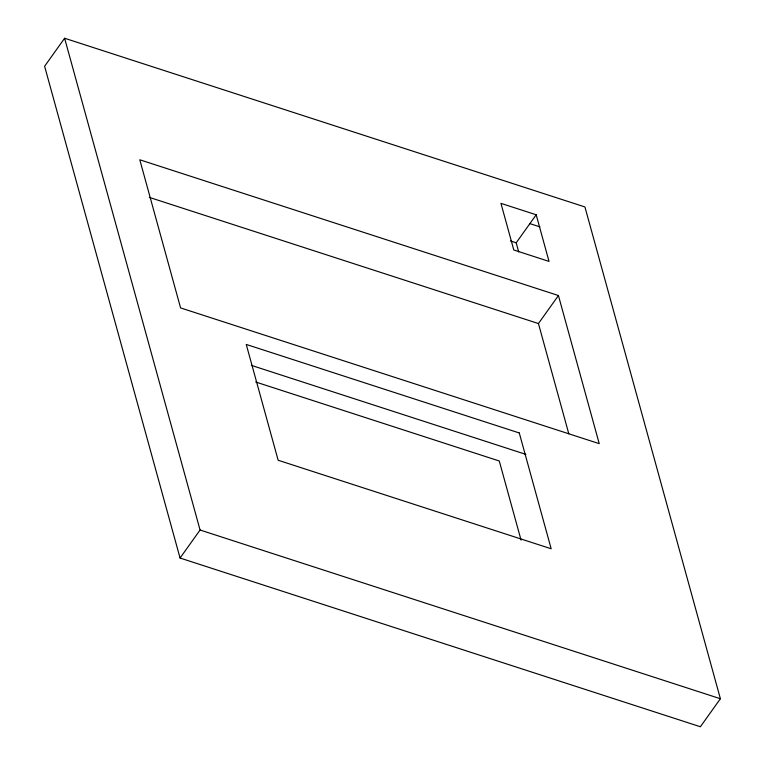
<?xml version="1.0" encoding="UTF-8"?>
<svg xmlns="http://www.w3.org/2000/svg" width="765" height="765" viewBox="0 0 765 765"><rect width="100%" height="100%" fill="white"/><g stroke="black" fill="none" stroke-linecap="round" stroke-linejoin="round"><path stroke-width="1.15" d="M64.614 38.25L44.609 66.268L180.062 558.039L700.386 726.75L720.391 698.732L584.938 206.961L64.614 38.25L200.067 530.011L180.062 558.039M518.699 251.905L516.193 242.801L536.189 214.783L500.951 203.356L513.793 249.983L549.031 261.41L536.189 214.783M568.797 433.784L538.436 323.547L558.431 295.529L139.794 159.78L180.588 307.913L599.234 443.652L558.431 295.529M529.715 223.571L539.937 226.88M510.504 240.956L516.193 242.801M149.29 197.37L538.436 323.547M251.35 365.364L525.909 454.391M255.701 382.003L499.268 460.989L521.061 540.1M200.067 530.011L720.391 698.732M519.272 432.961L246.244 344.432L278.144 460.243L551.173 548.773L519.272 432.961"/></g></svg>
